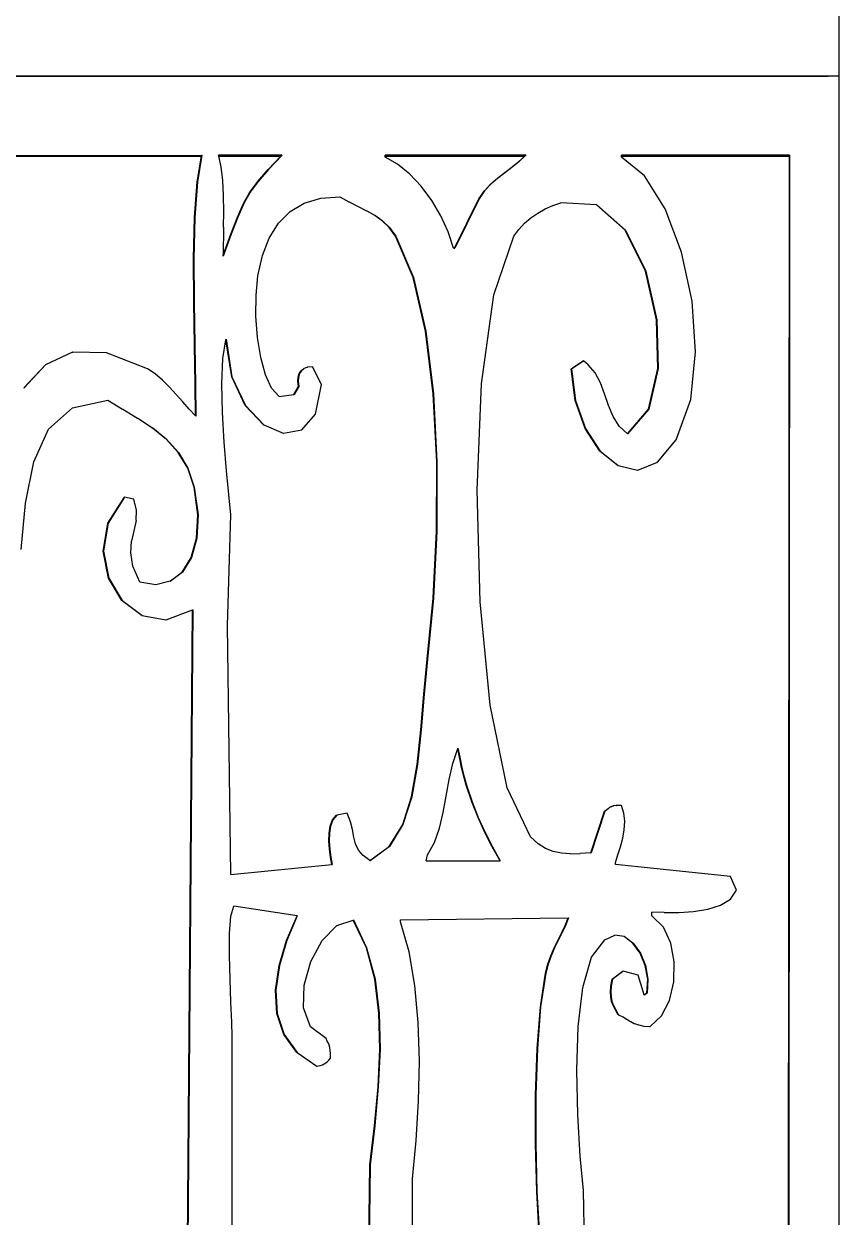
# Model space of a CAD drawing. Header units: inches. Extents: x 3672 to 10975, y -27382 to -746.
# Drawn here: x 4407.75 to 4413.78, y -26983.05 to -26974.21 of the extents above; entities that cross this region are included whole.
import ezdxf

# ---------------------------------------------------------------- set-up
doc = ezdxf.new("R2010")
doc.units = ezdxf.units.IN
doc.header["$LTSCALE"] = 17
doc.header["$MEASUREMENT"] = 0
doc.layers.add('25 BOT BAR', color=12, linetype='Continuous', lineweight=25)

msp = doc.modelspace()

# ---------------------------------------------------------------- linework, layer by layer
for p, q in [((4413.7836, -26974.5956), (4398.3828, -26974.5956)), ((4413.7836, -26998.5956), (4413.7836, -26974.5956)), ((4404.6065, -26975.1886), (4409.0617, -26975.1812)), ((4404.6065, -26975.1886), (4409.0604, -26975.1886)), ((4409.0284, -26975.378), (4409.0604, -26975.1886)), ((4409.0638, -26975.1812), (4409.0306, -26975.378)), ((4409.0604, -26975.1886), (4409.0617, -26975.1812)), ((4409.0617, -26975.1812), (4409.0638, -26975.1812)), ((4409.6563, -26975.1812), (4409.1872, -26975.1812)), ((4409.1889, -26975.1886), (4409.1872, -26975.1812)), ((4409.1889, -26975.1886), (4409.6491, -26975.1886)), ((4409.2064, -26975.2665), (4409.1889, -26975.1886)), ((4409.554, -26975.2867), (4409.6491, -26975.1886)), ((4409.6585, -26975.1812), (4409.5562, -26975.2867)), ((4409.6491, -26975.1886), (4409.6563, -26975.1812)), ((4409.6563, -26975.1812), (4409.6585, -26975.1812)), ((4411.4626, -26975.1812), (4410.4214, -26975.1812)), ((4410.4214, -26975.1886), (4410.4214, -26975.1812)), ((4410.4214, -26975.1886), (4411.4545, -26975.1886)), ((4410.4214, -26975.1958), (4410.4214, -26975.1886)), ((4410.513, -26975.247), (4410.4214, -26975.1958)), ((4411.412, -26975.2272), (4411.4545, -26975.1886)), ((4411.4567, -26975.1886), (4411.4142, -26975.2272)), ((4411.4545, -26975.1886), (4411.4626, -26975.1812)), ((4411.4545, -26975.1886), (4411.4567, -26975.1886)), ((4411.4648, -26975.1812), (4411.4567, -26975.1886)), ((4411.4626, -26975.1812), (4411.4648, -26975.1812)), ((4413.4148, -26975.1812), (4412.1716, -26975.1812)), ((4412.1716, -26975.1886), (4412.1716, -26975.1812)), ((4412.1716, -26975.1886), (4413.4148, -26975.1886)), ((4412.1716, -26975.1958), (4412.1716, -26975.1886)), ((4412.3431, -26975.3328), (4412.1716, -26975.1958)), ((4413.4088, -26984.8587), (4413.4148, -26975.1886)), ((4413.417, -26975.1886), (4413.4109, -26984.8587)), ((4413.4148, -26975.1886), (4413.4148, -26975.1812)), ((4413.4148, -26975.1812), (4413.417, -26975.1812)), ((4413.4148, -26975.1886), (4413.417, -26975.1886)), ((4413.417, -26975.1812), (4413.417, -26975.1886)), ((4409.2182, -26975.3679), (4409.2064, -26975.2665)), ((4409.4774, -26975.3741), (4409.554, -26975.2867)), ((4409.5562, -26975.2867), (4409.4796, -26975.3741)), ((4409.554, -26975.2867), (4409.5562, -26975.2867)), ((4410.6029, -26975.3201), (4410.513, -26975.247)), ((4411.3057, -26975.3099), (4411.3592, -26975.2693)), ((4411.3614, -26975.2693), (4411.3079, -26975.3099)), ((4411.3592, -26975.2693), (4411.412, -26975.2272)), ((4411.3592, -26975.2693), (4411.3614, -26975.2693)), ((4411.4142, -26975.2272), (4411.3614, -26975.2693)), ((4411.412, -26975.2272), (4411.4142, -26975.2272)), ((4409.01, -26975.6409), (4409.0284, -26975.378)), ((4409.0306, -26975.378), (4409.0121, -26975.6409)), ((4409.0284, -26975.378), (4409.0306, -26975.378)), ((4409.2242, -26975.48), (4409.2182, -26975.3679)), ((4409.4191, -26975.4545), (4409.4774, -26975.3741)), ((4409.4796, -26975.3741), (4409.4212, -26975.4545)), ((4409.4774, -26975.3741), (4409.4796, -26975.3741)), ((4410.6882, -26975.411), (4410.6029, -26975.3201)), ((4411.2026, -26975.3956), (4411.253, -26975.3512)), ((4411.2552, -26975.3512), (4411.2048, -26975.3956)), ((4411.253, -26975.3512), (4411.3057, -26975.3099)), ((4411.253, -26975.3512), (4411.2552, -26975.3512)), ((4411.3079, -26975.3099), (4411.2552, -26975.3512)), ((4411.3057, -26975.3099), (4411.3079, -26975.3099)), ((4412.4944, -26975.5777), (4412.3431, -26975.3328)), ((4409.3715, -26975.539), (4409.4191, -26975.4545)), ((4409.4212, -26975.4545), (4409.3737, -26975.539)), ((4409.4191, -26975.4545), (4409.4212, -26975.4545)), ((4410.766, -26975.5155), (4410.6882, -26975.411)), ((4411.1148, -26975.5032), (4411.1561, -26975.4455)), ((4411.1582, -26975.4455), (4411.117, -26975.5032)), ((4411.1561, -26975.4455), (4411.2026, -26975.3956)), ((4411.1561, -26975.4455), (4411.1582, -26975.4455)), ((4411.2048, -26975.3956), (4411.1582, -26975.4455)), ((4411.2026, -26975.3956), (4411.2048, -26975.3956)), ((4409.226, -26975.5975), (4409.2242, -26975.48)), ((4409.3272, -26975.6387), (4409.3715, -26975.539)), ((4409.3737, -26975.539), (4409.3294, -26975.6387)), ((4409.3715, -26975.539), (4409.3737, -26975.539)), ((4409.7171, -26975.598), (4409.8215, -26975.5351)), ((4409.8215, -26975.5351), (4409.944, -26975.4981)), ((4409.944, -26975.4981), (4410.0848, -26975.4886)), ((4410.0848, -26975.4886), (4410.1519, -26975.5271)), ((4410.1519, -26975.5271), (4410.1541, -26975.5271)), ((4410.1541, -26975.5271), (4410.2823, -26975.5918)), ((4410.8335, -26975.6295), (4410.766, -26975.5155)), ((4410.9353, -26975.8692), (4411.1148, -26975.5032)), ((4411.117, -26975.5032), (4410.9375, -26975.8692)), ((4411.1148, -26975.5032), (4411.117, -26975.5032)), ((4411.6055, -26975.579), (4411.663, -26975.5535)), ((4411.663, -26975.5535), (4411.7228, -26975.5325)), ((4411.9872, -26975.5482), (4411.7228, -26975.5325)), ((4411.9872, -26975.5482), (4411.9893, -26975.5482)), ((4412.1987, -26975.7367), (4411.9872, -26975.5482)), ((4411.9893, -26975.5482), (4412.2008, -26975.7367)), ((4409.0028, -26975.9461), (4409.01, -26975.6409)), ((4409.0121, -26975.6409), (4409.0049, -26975.9461)), ((4409.01, -26975.6409), (4409.0121, -26975.6409)), ((4409.225, -26975.7149), (4409.226, -26975.5975)), ((4409.2788, -26975.7646), (4409.3272, -26975.6387)), ((4409.3294, -26975.6387), (4409.2809, -26975.7646)), ((4409.3272, -26975.6387), (4409.3294, -26975.6387)), ((4409.6307, -26975.685), (4409.7171, -26975.598)), ((4410.2823, -26975.5918), (4410.2844, -26975.5918)), ((4410.2844, -26975.5918), (4410.3425, -26975.6259)), ((4410.3425, -26975.6259), (4410.3446, -26975.6259)), ((4410.3987, -26975.6663), (4410.3425, -26975.6259)), ((4410.3446, -26975.6259), (4410.4009, -26975.6663)), ((4410.8879, -26975.7488), (4410.8335, -26975.6295)), ((4411.4533, -26975.6846), (4411.5, -26975.6444)), ((4411.5, -26975.6444), (4411.5509, -26975.6092)), ((4411.5509, -26975.6092), (4411.6055, -26975.579)), ((4412.6149, -26975.8982), (4412.4944, -26975.5777)), ((4409.225, -26975.7149), (4409.221, -26975.9216)), ((4409.5623, -26975.7945), (4409.6307, -26975.685)), ((4410.4506, -26975.7168), (4410.3987, -26975.6663)), ((4410.3987, -26975.6663), (4410.4009, -26975.6663)), ((4410.4009, -26975.6663), (4410.4528, -26975.7168)), ((4410.4506, -26975.7168), (4410.4528, -26975.7168)), ((4410.4978, -26975.7814), (4410.4506, -26975.7168)), ((4410.4528, -26975.7168), (4410.4999, -26975.7814)), ((4411.375, -26975.7814), (4411.4114, -26975.7303)), ((4411.4114, -26975.7303), (4411.4533, -26975.6846)), ((4409.2809, -26975.7646), (4409.2209, -26975.9278)), ((4409.221, -26975.9216), (4409.2788, -26975.7646)), ((4409.2788, -26975.7646), (4409.2809, -26975.7646)), ((4409.5117, -26975.9248), (4409.5623, -26975.7945)), ((4410.6285, -26976.0857), (4410.4978, -26975.7814)), ((4410.4978, -26975.7814), (4410.4999, -26975.7814)), ((4410.4999, -26975.7814), (4410.6306, -26976.0857)), ((4410.9263, -26975.8692), (4410.8879, -26975.7488)), ((4411.2259, -26976.2147), (4411.375, -26975.7814)), ((4412.1987, -26975.7367), (4412.2008, -26975.7367)), ((4412.349, -26976.0402), (4412.1987, -26975.7367)), ((4412.2008, -26975.7367), (4412.3512, -26976.0402)), ((4410.9263, -26975.8692), (4410.9353, -26975.8692)), ((4410.9353, -26975.8692), (4410.9375, -26975.8692)), ((4412.694, -26976.262), (4412.6149, -26975.8982)), ((4409.0028, -26975.9461), (4409.0049, -26975.9461)), ((4409.0033, -26976.2698), (4409.0028, -26975.9461)), ((4409.0049, -26975.9461), (4409.0055, -26976.2698)), ((4409.2209, -26975.9278), (4409.221, -26975.9216)), ((4409.4789, -26976.0742), (4409.5117, -26975.9248)), ((4409.4651, -26976.2184), (4409.4789, -26976.0742)), ((4410.6285, -26976.0857), (4410.6306, -26976.0857)), ((4410.7203, -26976.4844), (4410.6285, -26976.0857)), ((4410.6306, -26976.0857), (4410.7224, -26976.4844)), ((4412.349, -26976.0402), (4412.3512, -26976.0402)), ((4412.432, -26976.4007), (4412.349, -26976.0402)), ((4412.3512, -26976.0402), (4412.4342, -26976.4007)), ((4409.4643, -26976.374), (4409.4651, -26976.2184)), ((4411.1356, -26976.8736), (4411.2259, -26976.2147)), ((4412.7209, -26976.6367), (4412.694, -26976.262)), ((4409.0082, -26976.5881), (4409.0033, -26976.2698)), ((4409.0033, -26976.2698), (4409.0055, -26976.2698)), ((4409.0055, -26976.2698), (4409.0104, -26976.5881)), ((4409.4758, -26976.5307), (4409.4643, -26976.374)), ((4412.4413, -26976.7604), (4412.432, -26976.4007)), ((4412.432, -26976.4007), (4412.4342, -26976.4007)), ((4412.4342, -26976.4007), (4412.4435, -26976.7604)), ((4410.7203, -26976.4844), (4410.7224, -26976.4844)), ((4410.7771, -26976.9494), (4410.7203, -26976.4844)), ((4410.7224, -26976.4844), (4410.7792, -26976.9494)), ((4409.0082, -26976.5881), (4409.0104, -26976.5881)), ((4409.0138, -26976.8773), (4409.0082, -26976.5881)), ((4409.0104, -26976.5881), (4409.016, -26976.8773)), ((4409.2185, -26976.6865), (4409.2422, -26976.5492)), ((4409.2422, -26976.5492), (4409.2433, -26976.5426)), ((4409.2844, -26976.8214), (4409.2422, -26976.5492)), ((4409.2433, -26976.5426), (4409.2866, -26976.8214)), ((4409.4993, -26976.6785), (4409.4758, -26976.5307)), ((4408.1055, -26976.6391), (4407.9067, -26976.7326)), ((4408.1055, -26976.6391), (4408.1077, -26976.6391)), ((4408.357, -26976.6451), (4408.1077, -26976.6391)), ((4408.6599, -26976.7622), (4408.357, -26976.6451)), ((4409.2106, -26976.8737), (4409.2185, -26976.6865)), ((4409.5342, -26976.8072), (4409.4993, -26976.6785)), ((4411.8014, -26976.7622), (4411.889, -26976.7036)), ((4411.8899, -26976.7044), (4411.8014, -26976.7622)), ((4411.889, -26976.7036), (4411.8911, -26976.7036)), ((4411.889, -26976.7036), (4411.8899, -26976.7044)), ((4411.8911, -26976.7036), (4411.8899, -26976.7044)), ((4411.9248, -26976.7329), (4411.8911, -26976.7036)), ((4412.685, -26976.9898), (4412.7209, -26976.6367)), ((4407.7462, -26976.9043), (4407.9046, -26976.7326)), ((4407.9067, -26976.7326), (4407.7484, -26976.9043)), ((4407.9046, -26976.7326), (4407.9067, -26976.7326)), ((4408.7179, -26976.8014), (4408.6599, -26976.7622)), ((4409.7845, -26976.7984), (4409.7985, -26976.7773)), ((4409.8007, -26976.7773), (4409.7867, -26976.7984)), ((4409.7985, -26976.7773), (4409.819, -26976.7617)), ((4409.7985, -26976.7773), (4409.8007, -26976.7773)), ((4409.8212, -26976.7617), (4409.8007, -26976.7773)), ((4409.819, -26976.7617), (4409.8212, -26976.7617)), ((4409.8464, -26976.7518), (4409.8212, -26976.7617)), ((4409.8464, -26976.7518), (4409.8485, -26976.7518)), ((4409.8807, -26976.7475), (4409.8485, -26976.7518)), ((4409.8807, -26976.7475), (4409.8828, -26976.7475)), ((4409.9502, -26976.8793), (4409.8828, -26976.7475)), ((4411.7992, -26976.7622), (4411.8014, -26976.7622)), ((4411.8277, -26976.9974), (4411.7992, -26976.7622)), ((4411.8014, -26976.7622), (4411.8299, -26976.9974)), ((4411.9766, -26976.7921), (4411.9248, -26976.7329)), ((4412.015, -26976.8662), (4411.9766, -26976.7921)), ((4412.3709, -26977.0612), (4412.4413, -26976.7604)), ((4412.4435, -26976.7604), (4412.373, -26977.0612)), ((4412.4413, -26976.7604), (4412.4435, -26976.7604)), ((4408.7723, -26976.8476), (4408.7179, -26976.8014)), ((4408.8238, -26976.8987), (4408.7723, -26976.8476)), ((4409.0138, -26976.8773), (4409.016, -26976.8773)), ((4409.0167, -26977.1112), (4409.0138, -26976.8773)), ((4409.016, -26976.8773), (4409.0189, -26977.1135)), ((4409.2154, -26977.0866), (4409.2106, -26976.8737)), ((4409.2844, -26976.8214), (4409.2866, -26976.8214)), ((4409.385, -26977.0354), (4409.2844, -26976.8214)), ((4409.2866, -26976.8214), (4409.3871, -26977.0354)), ((4409.5799, -26976.9068), (4409.5342, -26976.8072)), ((4409.7753, -26976.8568), (4409.7769, -26976.8249)), ((4409.7797, -26976.8939), (4409.7753, -26976.8568)), ((4409.7753, -26976.8568), (4409.7775, -26976.8568)), ((4409.7769, -26976.8249), (4409.7845, -26976.7984)), ((4409.7769, -26976.8249), (4409.779, -26976.8249)), ((4409.779, -26976.8249), (4409.7775, -26976.8568)), ((4409.7775, -26976.8568), (4409.7819, -26976.8939)), ((4409.7867, -26976.7984), (4409.779, -26976.8249)), ((4409.7845, -26976.7984), (4409.7867, -26976.7984)), ((4409.9058, -26977.0981), (4409.9502, -26976.8793)), ((4411.1023, -26977.6631), (4411.1356, -26976.8736)), ((4412.046, -26976.949), (4412.015, -26976.8662)), ((4407.7462, -26976.9043), (4407.7484, -26976.9043)), ((4408.8734, -26976.9528), (4408.8238, -26976.8987)), ((4408.9219, -26977.0079), (4408.8734, -26976.9528)), ((4409.636, -26976.9671), (4409.5799, -26976.9068)), ((4409.636, -26976.9671), (4409.746, -26976.9525)), ((4409.746, -26976.9525), (4409.7797, -26976.8939)), ((4409.746, -26976.9525), (4409.7482, -26976.9525)), ((4409.7819, -26976.8939), (4409.7482, -26976.9525)), ((4409.7797, -26976.8939), (4409.7819, -26976.8939)), ((4410.7771, -26976.9494), (4410.7792, -26976.9494)), ((4410.8028, -26977.4529), (4410.7771, -26976.9494)), ((4410.7792, -26976.9494), (4410.805, -26977.4529)), ((4412.0756, -26977.0345), (4412.046, -26976.949)), ((4407.9275, -26977.2108), (4408.1044, -26977.0514)), ((4408.1044, -26977.0514), (4408.3682, -26976.9964)), ((4408.3682, -26976.9964), (4408.4752, -26977.0613)), ((4408.9701, -26977.0621), (4408.9219, -26977.0079)), ((4409.385, -26977.0354), (4409.3871, -26977.0354)), ((4409.5201, -26977.1773), (4409.385, -26977.0354)), ((4409.3871, -26977.0354), (4409.5222, -26977.1773)), ((4411.8277, -26976.9974), (4411.8299, -26976.9974)), ((4411.9021, -26977.2062), (4411.8277, -26976.9974)), ((4411.8299, -26976.9974), (4411.9043, -26977.2062)), ((4412.1099, -26977.1165), (4412.0756, -26977.0345)), ((4412.5755, -26977.2892), (4412.685, -26976.9898)), ((4408.4752, -26977.0613), (4408.4773, -26977.0613)), ((4408.4773, -26977.0613), (4408.5872, -26977.1282)), ((4408.5872, -26977.1282), (4408.5894, -26977.1282)), ((4408.5894, -26977.1282), (4408.6969, -26977.2013)), ((4409.0167, -26977.1112), (4408.9701, -26977.0621)), ((4409.0189, -26977.1135), (4409.0167, -26977.1112)), ((4409.2287, -26977.3077), (4409.2154, -26977.0866)), ((4409.8044, -26977.2159), (4409.9058, -26977.0981)), ((4412.1548, -26977.1888), (4412.1099, -26977.1165)), ((4412.2153, -26977.2442), (4412.3709, -26977.0612)), ((4412.373, -26977.0612), (4412.2165, -26977.2453)), ((4412.3709, -26977.0612), (4412.373, -26977.0612)), ((4407.8182, -26977.4534), (4407.9275, -26977.2108)), ((4408.6969, -26977.2013), (4408.6991, -26977.2013)), ((4408.799, -26977.2849), (4408.6969, -26977.2013)), ((4408.6991, -26977.2013), (4408.8011, -26977.2849)), ((4409.5201, -26977.1773), (4409.5222, -26977.1773)), ((4409.5222, -26977.1773), (4409.6668, -26977.2399)), ((4409.6689, -26977.2399), (4409.8044, -26977.2159)), ((4411.9021, -26977.2062), (4411.9043, -26977.2062)), ((4412.0113, -26977.3726), (4411.9021, -26977.2062)), ((4411.9043, -26977.2062), (4412.0135, -26977.3726)), ((4412.2153, -26977.2442), (4412.1548, -26977.1888)), ((4408.799, -26977.2849), (4408.8011, -26977.2849)), ((4408.8879, -26977.3831), (4408.799, -26977.2849)), ((4408.8011, -26977.2849), (4408.8901, -26977.3831)), ((4409.2462, -26977.5196), (4409.2287, -26977.3077)), ((4409.6668, -26977.2399), (4409.6689, -26977.2399)), ((4412.2165, -26977.2453), (4412.2153, -26977.2442)), ((4412.4385, -26977.4547), (4412.5755, -26977.2892)), ((4408.8879, -26977.3831), (4408.8901, -26977.3831)), ((4408.9586, -26977.5002), (4408.8879, -26977.3831)), ((4408.8901, -26977.3831), (4408.9608, -26977.5002)), ((4412.0113, -26977.3726), (4412.0135, -26977.3726)), ((4412.1442, -26977.4802), (4412.0113, -26977.3726)), ((4412.0135, -26977.3726), (4412.1463, -26977.4802)), ((4407.7572, -26977.7576), (4407.8182, -26977.4534)), ((4408.9586, -26977.5002), (4408.9608, -26977.5002)), ((4409.0056, -26977.6405), (4408.9586, -26977.5002)), ((4408.9608, -26977.5002), (4409.0077, -26977.6405)), ((4410.8015, -26977.9668), (4410.8028, -26977.4529)), ((4410.8028, -26977.4529), (4410.805, -26977.4529)), ((4410.805, -26977.4529), (4410.8037, -26977.9668)), ((4412.1442, -26977.4802), (4412.1463, -26977.4802)), ((4412.1463, -26977.4802), (4412.2895, -26977.513)), ((4412.2917, -26977.513), (4412.4385, -26977.4547)), ((4409.277, -26977.8455), (4409.2462, -26977.5196)), ((4412.2903, -26977.5127), (4412.2895, -26977.513)), ((4412.2895, -26977.513), (4412.2917, -26977.513)), ((4409.0056, -26977.6405), (4409.0077, -26977.6405)), ((4409.0331, -26977.844), (4409.0056, -26977.6405)), ((4409.0077, -26977.6405), (4409.0352, -26977.844)), ((4411.124, -26978.4885), (4411.1023, -26977.6631)), ((4407.7255, -26978.102), (4407.7572, -26977.7576)), ((4408.3668, -26977.9058), (4408.4895, -26977.7137)), ((4408.4916, -26977.7137), (4408.369, -26977.9058)), ((4408.4895, -26977.7137), (4408.4916, -26977.7137)), ((4408.4895, -26977.7137), (4408.4922, -26977.7143)), ((4408.5589, -26977.7284), (4408.4916, -26977.7137)), ((4408.5796, -26977.8108), (4408.5589, -26977.7284)), ((4408.576, -26977.8869), (4408.5796, -26977.8108)), ((4409.0244, -26978.0188), (4409.0331, -26977.844)), ((4409.0352, -26977.844), (4409.0266, -26978.0188)), ((4409.0331, -26977.844), (4409.0352, -26977.844)), ((4409.2546, -26978.6652), (4409.277, -26977.8455)), ((4408.3323, -26978.1137), (4408.3668, -26977.9058)), ((4408.369, -26977.9058), (4408.3345, -26978.1137)), ((4408.3668, -26977.9058), (4408.369, -26977.9058)), ((4408.576, -26977.8869), (4408.5429, -26978.0395)), ((4408.9843, -26978.1617), (4409.0244, -26978.0188)), ((4409.0266, -26978.0188), (4408.9864, -26978.1617)), ((4409.0244, -26978.0188), (4409.0266, -26978.0188)), ((4410.777, -26978.4632), (4410.8015, -26977.9668)), ((4410.8037, -26977.9668), (4410.7792, -26978.4632)), ((4410.8015, -26977.9668), (4410.8037, -26977.9668)), ((4408.3323, -26978.1137), (4408.3345, -26978.1137)), ((4408.3721, -26978.3132), (4408.3323, -26978.1137)), ((4408.3345, -26978.1137), (4408.3742, -26978.3132)), ((4408.5367, -26978.1259), (4408.5429, -26978.0395)), ((4408.5532, -26978.2255), (4408.5367, -26978.1259)), ((4408.9173, -26978.269), (4408.9843, -26978.1617)), ((4408.9864, -26978.1617), (4408.9195, -26978.269)), ((4408.9843, -26978.1617), (4408.9864, -26978.1617)), ((4408.6038, -26978.3432), (4408.5532, -26978.2255)), ((4408.8281, -26978.3373), (4408.9173, -26978.269)), ((4408.9195, -26978.269), (4408.8303, -26978.3373)), ((4408.9173, -26978.269), (4408.9195, -26978.269)), ((4408.3721, -26978.3132), (4408.3742, -26978.3132)), ((4408.472, -26978.4804), (4408.3721, -26978.3132)), ((4408.3742, -26978.3132), (4408.4742, -26978.4804)), ((4408.7235, -26978.3632), (4408.6038, -26978.3432)), ((4408.8281, -26978.3373), (4408.7235, -26978.3632)), ((4408.8281, -26978.3373), (4408.8303, -26978.3373)), ((4410.7334, -26978.9141), (4410.777, -26978.4632)), ((4410.7792, -26978.4632), (4410.7355, -26978.9141)), ((4410.777, -26978.4632), (4410.7792, -26978.4632)), ((4408.472, -26978.4804), (4408.4742, -26978.4804)), ((4408.6184, -26978.5913), (4408.472, -26978.4804)), ((4408.4742, -26978.4804), (4408.6205, -26978.5913)), ((4408.7993, -26978.6219), (4408.9943, -26978.5484)), ((4408.9495, -26984.3715), (4408.9943, -26978.5484)), ((4408.9965, -26978.5481), (4408.9516, -26984.3744)), ((4408.9943, -26978.5484), (4408.9965, -26978.5481)), ((4411.1985, -26979.2549), (4411.124, -26978.4885)), ((4408.6184, -26978.5913), (4408.6205, -26978.5913)), ((4408.6205, -26978.5913), (4408.7971, -26978.6219)), ((4408.7971, -26978.6219), (4408.7993, -26978.6219)), ((4409.277, -26980.5097), (4409.2546, -26978.6652)), ((4410.7075, -26979.1725), (4410.7334, -26978.9141)), ((4410.7355, -26978.9141), (4410.7097, -26979.1725)), ((4410.7334, -26978.9141), (4410.7355, -26978.9141)), ((4410.6859, -26979.437), (4410.7075, -26979.1725)), ((4410.7097, -26979.1725), (4410.688, -26979.437)), ((4410.7075, -26979.1725), (4410.7097, -26979.1725)), ((4411.324, -26979.8676), (4411.1985, -26979.2549)), ((4410.6589, -26979.6949), (4410.6859, -26979.437)), ((4410.688, -26979.437), (4410.6611, -26979.6949)), ((4410.6859, -26979.437), (4410.688, -26979.437)), ((4410.9227, -26979.6864), (4410.9586, -26979.577)), ((4410.9586, -26979.577), (4410.9599, -26979.5729)), ((4410.9861, -26979.7158), (4410.9586, -26979.577)), ((4410.9586, -26979.577), (4410.9731, -26979.6393)), ((4410.9599, -26979.5729), (4410.9731, -26979.6393)), ((4410.6171, -26979.9336), (4410.6589, -26979.6949)), ((4410.6611, -26979.6949), (4410.6193, -26979.9336)), ((4410.6589, -26979.6949), (4410.6611, -26979.6949)), ((4410.8956, -26979.8065), (4410.9227, -26979.6864)), ((4410.9731, -26979.6393), (4410.9882, -26979.7158)), ((4410.9861, -26979.7158), (4410.9882, -26979.7158)), ((4411.0212, -26979.8483), (4410.9861, -26979.7158)), ((4410.9882, -26979.7158), (4411.007, -26979.7866)), ((4411.007, -26979.7866), (4411.0212, -26979.8483)), ((4411.007, -26979.7866), (4411.0234, -26979.8483)), ((4410.8734, -26979.9292), (4410.8956, -26979.8065)), ((4411.0212, -26979.8483), (4411.0234, -26979.8483)), ((4411.0625, -26979.9719), (4411.0212, -26979.8483)), ((4411.0234, -26979.8483), (4411.0647, -26979.9719)), ((4411.4985, -26980.2316), (4411.324, -26979.8676)), ((4410.5509, -26980.1403), (4410.6171, -26979.9336)), ((4410.6193, -26979.9336), (4410.5531, -26980.1403)), ((4410.6171, -26979.9336), (4410.6193, -26979.9336)), ((4410.8513, -26980.0503), (4410.8734, -26979.9292)), ((4411.109, -26980.0881), (4411.0625, -26979.9719)), ((4411.0625, -26979.9719), (4411.0647, -26979.9719)), ((4411.0647, -26979.9719), (4411.1112, -26980.0881)), ((4410.1387, -26980.0559), (4410.0624, -26980.0706)), ((4410.1387, -26980.0559), (4410.1409, -26980.0559)), ((4410.164, -26980.1186), (4410.1409, -26980.0559)), ((4410.8243, -26980.1658), (4410.8513, -26980.0503)), ((4411.9451, -26980.3487), (4412.046, -26980.0413)), ((4412.0482, -26980.0413), (4411.9472, -26980.3487)), ((4412.046, -26980.0413), (4412.0604, -26980.0294)), ((4412.046, -26980.0413), (4412.0482, -26980.0413)), ((4412.0625, -26980.0294), (4412.0482, -26980.0413)), ((4412.0604, -26980.0294), (4412.0727, -26980.0197)), ((4412.0604, -26980.0294), (4412.0625, -26980.0294)), ((4412.0749, -26980.0197), (4412.0625, -26980.0294)), ((4412.0727, -26980.0197), (4412.0749, -26980.0197)), ((4412.0846, -26980.0119), (4412.0749, -26980.0197)), ((4412.0846, -26980.0119), (4412.0867, -26980.0119)), ((4412.0975, -26980.0059), (4412.0867, -26980.0119)), ((4412.0975, -26980.0059), (4412.0997, -26980.0059)), ((4412.1131, -26980.0016), (4412.0997, -26980.0059)), ((4412.1131, -26980.0016), (4412.1152, -26980.0016)), ((4412.1328, -26979.9988), (4412.1152, -26980.0016)), ((4412.1328, -26979.9988), (4412.135, -26979.9988)), ((4412.1582, -26979.9974), (4412.135, -26979.9988)), ((4412.1716, -26979.9974), (4412.1582, -26979.9974)), ((4412.1901, -26980.055), (4412.1716, -26979.9974)), ((4412.1962, -26980.1157), (4412.1901, -26980.055)), ((4410.006, -26980.2043), (4410.0148, -26980.1508)), ((4410.017, -26980.1508), (4410.0082, -26980.2043)), ((4410.0148, -26980.1508), (4410.0324, -26980.1053)), ((4410.0148, -26980.1508), (4410.017, -26980.1508)), ((4410.0345, -26980.1053), (4410.017, -26980.1508)), ((4410.0324, -26980.1053), (4410.0602, -26980.0706)), ((4410.0324, -26980.1053), (4410.0345, -26980.1053)), ((4410.0624, -26980.0706), (4410.0345, -26980.1053)), ((4410.0602, -26980.0706), (4410.0624, -26980.0706)), ((4410.1785, -26980.1774), (4410.164, -26980.1186)), ((4410.4507, -26980.3024), (4410.5509, -26980.1403)), ((4410.5531, -26980.1403), (4410.4529, -26980.3024)), ((4410.5509, -26980.1403), (4410.5531, -26980.1403)), ((4411.109, -26980.0881), (4411.1112, -26980.0881)), ((4411.16, -26980.1984), (4411.109, -26980.0881)), ((4411.1112, -26980.0881), (4411.1622, -26980.1984)), ((4412.1923, -26980.1782), (4412.1962, -26980.1157)), ((4410.0043, -26980.2626), (4410.006, -26980.2043)), ((4410.006, -26980.2043), (4410.0082, -26980.2043)), ((4410.0082, -26980.2043), (4410.0065, -26980.2626)), ((4410.1895, -26980.232), (4410.1785, -26980.1774)), ((4410.2027, -26980.2825), (4410.1895, -26980.232)), ((4410.7873, -26980.2715), (4410.8243, -26980.1658)), ((4411.2146, -26980.3043), (4411.16, -26980.1984)), ((4411.16, -26980.1984), (4411.1622, -26980.1984)), ((4411.1622, -26980.1984), (4411.2167, -26980.3043)), ((4411.5533, -26980.2816), (4411.4985, -26980.2316)), ((4412.1646, -26980.3038), (4412.1809, -26980.2413)), ((4412.1809, -26980.2413), (4412.1923, -26980.1782)), ((4410.0043, -26980.2626), (4410.0065, -26980.2626)), ((4410.0082, -26980.3227), (4410.0043, -26980.2626)), ((4410.0065, -26980.2626), (4410.0104, -26980.3227)), ((4410.0162, -26980.3817), (4410.0082, -26980.3227)), ((4410.0082, -26980.3227), (4410.0104, -26980.3227)), ((4410.0104, -26980.3227), (4410.0183, -26980.3817)), ((4410.2235, -26980.3286), (4410.2027, -26980.2825)), ((4410.2571, -26980.3702), (4410.2235, -26980.3286)), ((4410.3081, -26980.4065), (4410.4507, -26980.3024)), ((4410.4529, -26980.3024), (4410.3092, -26980.4073)), ((4410.4507, -26980.3024), (4410.4529, -26980.3024)), ((4410.7355, -26980.3634), (4410.7873, -26980.2715)), ((4411.2146, -26980.3043), (4411.2167, -26980.3043)), ((4411.2719, -26980.4073), (4411.2146, -26980.3043)), ((4411.2167, -26980.3043), (4411.2741, -26980.4073)), ((4411.6084, -26980.3169), (4411.5533, -26980.2816)), ((4411.6655, -26980.3396), (4411.6084, -26980.3169)), ((4412.1457, -26980.3644), (4412.1646, -26980.3038)), ((4410.0162, -26980.3817), (4410.0183, -26980.3817)), ((4410.0265, -26980.4366), (4410.0162, -26980.3817)), ((4410.0183, -26980.3817), (4410.0287, -26980.4366)), ((4410.3081, -26980.4065), (4410.2571, -26980.3702)), ((4410.3092, -26980.4073), (4410.3081, -26980.4065)), ((4410.7243, -26980.4073), (4410.7355, -26980.3634)), ((4410.7243, -26980.4073), (4411.2719, -26980.4073)), ((4411.2719, -26980.4073), (4411.2741, -26980.4073)), ((4411.7262, -26980.352), (4411.6655, -26980.3396)), ((4411.7922, -26980.3561), (4411.7262, -26980.352)), ((4411.7922, -26980.3561), (4411.8632, -26980.3543)), ((4411.8632, -26980.3543), (4411.8653, -26980.3543)), ((4411.9451, -26980.3487), (4411.8653, -26980.3543)), ((4411.9451, -26980.3487), (4411.9472, -26980.3487)), ((4412.1267, -26980.4219), (4412.1457, -26980.3644)), ((4409.277, -26980.5097), (4410.0265, -26980.4366)), ((4410.0265, -26980.4366), (4410.0287, -26980.4366)), ((4412.1267, -26980.4366), (4412.1267, -26980.4219)), ((4412.9794, -26980.5244), (4412.1267, -26980.4366)), ((4413.0243, -26980.6269), (4412.9794, -26980.5244)), ((4412.9793, -26980.6914), (4413.0243, -26980.6269)), ((4409.2783, -26980.819), (4409.2994, -26980.744)), ((4409.7685, -26980.8172), (4409.2994, -26980.744)), ((4412.7055, -26980.7834), (4412.8117, -26980.7666)), ((4412.8117, -26980.7666), (4412.9057, -26980.737)), ((4412.9057, -26980.737), (4412.9793, -26980.6914)), ((4409.2687, -26980.9469), (4409.2783, -26980.819)), ((4409.6899, -26980.9986), (4409.7685, -26980.8172)), ((4409.7706, -26980.8172), (4409.692, -26980.9986)), ((4409.7685, -26980.8172), (4409.7706, -26980.8172)), ((4410.0623, -26980.888), (4410.1839, -26980.8471)), ((4410.1839, -26980.8471), (4410.1858, -26980.8464)), ((4410.2821, -26981.0537), (4410.1839, -26980.8471)), ((4410.1858, -26980.8464), (4410.2842, -26981.0537)), ((4410.5336, -26980.8464), (4411.7768, -26980.8318)), ((4410.5336, -26980.8611), (4410.5336, -26980.8464)), ((4410.5986, -26981.082), (4410.5336, -26980.8611)), ((4411.7538, -26980.8884), (4411.7768, -26980.8318)), ((4411.7789, -26980.8318), (4411.7559, -26980.8884)), ((4411.7768, -26980.8318), (4411.7789, -26980.8318)), ((4412.396, -26980.8172), (4412.396, -26980.7879)), ((4412.4873, -26980.791), (4412.396, -26980.7879)), ((4412.4826, -26980.8997), (4412.396, -26980.8172)), ((4412.4873, -26980.791), (4412.4895, -26980.791)), ((4412.4895, -26980.791), (4412.5954, -26980.7905)), ((4412.5954, -26980.7905), (4412.7055, -26980.7834)), ((4409.2677, -26981.1085), (4409.2687, -26980.9469)), ((4409.9537, -26980.9987), (4410.0623, -26980.888)), ((4411.7009, -26980.9981), (4411.728, -26980.9433)), ((4411.7302, -26980.9433), (4411.703, -26980.9981)), ((4411.728, -26980.9433), (4411.7538, -26980.8884)), ((4411.728, -26980.9433), (4411.7302, -26980.9433)), ((4411.7559, -26980.8884), (4411.7302, -26980.9433)), ((4411.7538, -26980.8884), (4411.7559, -26980.8884)), ((4412.5378, -26981.0181), (4412.4826, -26980.8997)), ((4409.6352, -26981.184), (4409.6899, -26980.9986)), ((4409.692, -26980.9986), (4409.6374, -26981.184)), ((4409.6899, -26980.9986), (4409.692, -26980.9986)), ((4409.8699, -26981.1538), (4409.9537, -26980.9987)), ((4411.6739, -26981.0539), (4411.7009, -26980.9981)), ((4411.703, -26980.9981), (4411.6761, -26981.0539)), ((4411.7009, -26980.9981), (4411.703, -26980.9981)), ((4411.9492, -26981.1233), (4412.0482, -26980.9928)), ((4412.0482, -26980.9928), (4412.1226, -26980.9588)), ((4412.1918, -26980.97), (4412.1226, -26980.9588)), ((4412.1918, -26980.97), (4412.194, -26980.97)), ((4412.2562, -26981.0174), (4412.1918, -26980.97)), ((4412.194, -26980.97), (4412.2584, -26981.0174)), ((4412.2562, -26981.0174), (4412.2584, -26981.0174)), ((4412.3093, -26981.0919), (4412.2562, -26981.0174)), ((4412.2584, -26981.0174), (4412.3115, -26981.0919)), ((4412.5629, -26981.1577), (4412.5378, -26981.0181)), ((4409.2721, -26981.2847), (4409.2677, -26981.1085)), ((4410.2821, -26981.0537), (4410.2842, -26981.0537)), ((4410.344, -26981.2851), (4410.2821, -26981.0537)), ((4410.2842, -26981.0537), (4410.3462, -26981.2851)), ((4410.6422, -26981.333), (4410.5986, -26981.082)), ((4411.6262, -26981.1744), (4411.6485, -26981.1122)), ((4411.6507, -26981.1122), (4411.6284, -26981.1744)), ((4411.6485, -26981.1122), (4411.6739, -26981.0539)), ((4411.6485, -26981.1122), (4411.6507, -26981.1122)), ((4411.6761, -26981.0539), (4411.6507, -26981.1122)), ((4411.6739, -26981.0539), (4411.6761, -26981.0539)), ((4411.8855, -26981.3473), (4411.9492, -26981.1233)), ((4412.3093, -26981.0919), (4412.3115, -26981.0919)), ((4412.3471, -26981.1846), (4412.3093, -26981.0919)), ((4412.3115, -26981.0919), (4412.3493, -26981.1846)), ((4409.6101, -26981.3666), (4409.6352, -26981.184)), ((4409.6374, -26981.184), (4409.6122, -26981.3666)), ((4409.6352, -26981.184), (4409.6374, -26981.184)), ((4409.821, -26981.3287), (4409.8699, -26981.1538)), ((4411.6085, -26981.2417), (4411.6262, -26981.1744)), ((4411.6284, -26981.1744), (4411.6107, -26981.2417)), ((4411.6262, -26981.1744), (4411.6284, -26981.1744)), ((4412.3471, -26981.1846), (4412.3493, -26981.1846)), ((4412.3655, -26981.2863), (4412.3471, -26981.1846)), ((4412.3493, -26981.1846), (4412.3676, -26981.2863)), ((4412.559, -26981.3039), (4412.5629, -26981.1577)), ((4409.279, -26981.4565), (4409.2721, -26981.2847)), ((4410.344, -26981.2851), (4410.3462, -26981.2851)), ((4410.3752, -26981.5366), (4410.344, -26981.2851)), ((4410.3462, -26981.2851), (4410.3774, -26981.5366)), ((4411.5708, -26981.4903), (4411.6085, -26981.2417)), ((4411.6107, -26981.2417), (4411.5729, -26981.4903)), ((4411.6085, -26981.2417), (4411.6107, -26981.2417)), ((4412.0936, -26981.3375), (4412.1021, -26981.2856)), ((4412.1043, -26981.2856), (4412.0958, -26981.3375)), ((4412.1021, -26981.2856), (4412.1807, -26981.2271)), ((4412.1021, -26981.2856), (4412.1043, -26981.2856)), ((4412.1828, -26981.2271), (4412.1043, -26981.2856)), ((4412.1807, -26981.2271), (4412.1828, -26981.2271)), ((4412.295, -26981.2563), (4412.1828, -26981.2271)), ((4412.3396, -26981.4015), (4412.295, -26981.2563)), ((4412.3602, -26981.3881), (4412.3655, -26981.2863)), ((4412.3676, -26981.2863), (4412.3624, -26981.3881)), ((4412.3655, -26981.2863), (4412.3676, -26981.2863)), ((4412.5273, -26981.4422), (4412.559, -26981.3039)), ((4409.6101, -26981.3666), (4409.6122, -26981.3666)), ((4409.6199, -26981.5394), (4409.6101, -26981.3666)), ((4409.6122, -26981.3666), (4409.622, -26981.5394)), ((4409.817, -26981.4986), (4409.821, -26981.3287)), ((4410.6668, -26981.6062), (4410.6422, -26981.333)), ((4411.8513, -26981.6356), (4411.8855, -26981.3473)), ((4412.0903, -26981.3804), (4412.0936, -26981.3375)), ((4412.0903, -26981.3804), (4412.0925, -26981.3804)), ((4412.0921, -26981.4169), (4412.0903, -26981.3804)), ((4412.0958, -26981.3375), (4412.0925, -26981.3804)), ((4412.0925, -26981.3804), (4412.0943, -26981.4169)), ((4412.0936, -26981.3375), (4412.0958, -26981.3375)), ((4412.3396, -26981.4015), (4412.3602, -26981.3881)), ((4412.3602, -26981.3881), (4412.3399, -26981.4027)), ((4412.3602, -26981.3881), (4412.3624, -26981.3881)), ((4409.2854, -26981.6047), (4409.279, -26981.4565)), ((4412.0921, -26981.4169), (4412.0943, -26981.4169)), ((4412.0988, -26981.4496), (4412.0921, -26981.4169)), ((4412.0943, -26981.4169), (4412.101, -26981.4496)), ((4412.0988, -26981.4496), (4412.101, -26981.4496)), ((4412.1103, -26981.4808), (4412.0988, -26981.4496)), ((4412.101, -26981.4496), (4412.1124, -26981.4808)), ((4412.1103, -26981.4808), (4412.1124, -26981.4808)), ((4412.1264, -26981.5131), (4412.1103, -26981.4808)), ((4412.1124, -26981.4808), (4412.1286, -26981.5131)), ((4412.3399, -26981.4027), (4412.3396, -26981.4015)), ((4412.4688, -26981.5581), (4412.5273, -26981.4422)), ((4409.6199, -26981.5394), (4409.622, -26981.5394)), ((4409.6702, -26981.6954), (4409.6199, -26981.5394)), ((4409.622, -26981.5394), (4409.6723, -26981.6954)), ((4409.8679, -26981.6389), (4409.817, -26981.4986)), ((4410.3752, -26981.5366), (4410.3774, -26981.5366)), ((4410.3814, -26981.8042), (4410.3752, -26981.5366)), ((4410.3774, -26981.5366), (4410.3835, -26981.8042)), ((4411.5467, -26981.7987), (4411.5708, -26981.4903)), ((4411.5729, -26981.4903), (4411.5489, -26981.7987)), ((4411.5708, -26981.4903), (4411.5729, -26981.4903)), ((4412.1264, -26981.5131), (4412.1286, -26981.5131)), ((4412.147, -26981.5491), (4412.1264, -26981.5131)), ((4412.1286, -26981.5131), (4412.1492, -26981.5491)), ((4412.147, -26981.5491), (4412.1492, -26981.5491)), ((4412.1492, -26981.5491), (4412.1806, -26981.5655)), ((4412.1806, -26981.5655), (4412.1828, -26981.5655)), ((4412.1828, -26981.5655), (4412.2099, -26981.5822)), ((4412.3848, -26981.6369), (4412.4688, -26981.5581)), ((4409.2882, -26981.7101), (4409.2854, -26981.6047)), ((4409.9838, -26981.7248), (4409.8679, -26981.6389)), ((4410.6748, -26981.8938), (4410.6668, -26981.6062)), ((4411.8406, -26981.9592), (4411.8513, -26981.6356)), ((4412.2099, -26981.5822), (4412.2121, -26981.5822)), ((4412.2121, -26981.5822), (4412.2376, -26981.5982)), ((4412.2376, -26981.5982), (4412.2398, -26981.5982)), ((4412.2398, -26981.5982), (4412.2662, -26981.6127)), ((4412.2662, -26981.6127), (4412.2684, -26981.6127)), ((4412.2684, -26981.6127), (4412.2982, -26981.6246)), ((4412.2982, -26981.6246), (4412.3003, -26981.6246)), ((4412.3003, -26981.6246), (4412.3361, -26981.633)), ((4412.3361, -26981.633), (4412.3383, -26981.633)), ((4412.3383, -26981.633), (4412.3826, -26981.6369)), ((4412.3826, -26981.6369), (4412.3848, -26981.6369)), ((4409.2882, -26984.5647), (4409.2882, -26981.7101)), ((4409.6702, -26981.6954), (4409.6723, -26981.6954)), ((4409.7665, -26981.8279), (4409.6702, -26981.6954)), ((4409.6723, -26981.6954), (4409.7687, -26981.8279)), ((4409.9929, -26981.7435), (4409.9838, -26981.7248)), ((4410.0004, -26981.7596), (4409.9929, -26981.7435)), ((4409.7665, -26981.8279), (4409.7687, -26981.8279)), ((4409.7687, -26981.8279), (4409.9143, -26981.9297)), ((4410.0064, -26981.775), (4410.0004, -26981.7596)), ((4410.0109, -26981.7919), (4410.0064, -26981.775)), ((4410.0142, -26981.8122), (4410.0109, -26981.7919)), ((4410.0164, -26981.838), (4410.0142, -26981.8122)), ((4410.3682, -26982.0836), (4410.3814, -26981.8042)), ((4410.3835, -26981.8042), (4410.3704, -26982.0836)), ((4410.3814, -26981.8042), (4410.3835, -26981.8042)), ((4411.5351, -26982.1445), (4411.5467, -26981.7987)), ((4411.5489, -26981.7987), (4411.5372, -26982.1445)), ((4411.5467, -26981.7987), (4411.5489, -26981.7987)), ((4409.9387, -26981.9253), (4409.9562, -26981.9201)), ((4409.9562, -26981.9201), (4409.9702, -26981.9136)), ((4409.9702, -26981.9136), (4409.9821, -26981.9058)), ((4409.9821, -26981.9058), (4409.993, -26981.8963)), ((4409.993, -26981.8963), (4410.0044, -26981.8848)), ((4410.0044, -26981.8848), (4410.0175, -26981.8712)), ((4410.0175, -26981.8712), (4410.0164, -26981.838)), ((4410.6686, -26982.1878), (4410.6748, -26981.8938)), ((4409.9143, -26981.9297), (4409.9165, -26981.9297)), ((4409.9165, -26981.9297), (4409.9387, -26981.9253)), ((4411.8476, -26982.2892), (4411.8406, -26981.9592)), ((4410.3415, -26982.3708), (4410.3682, -26982.0836)), ((4410.3704, -26982.0836), (4410.3437, -26982.3708)), ((4410.3682, -26982.0836), (4410.3704, -26982.0836)), ((4410.6507, -26982.4806), (4410.6686, -26982.1878)), ((4411.5345, -26982.5052), (4411.5351, -26982.1445)), ((4411.5351, -26982.1445), (4411.5372, -26982.1445)), ((4411.5372, -26982.1445), (4411.5367, -26982.5052)), ((4411.8664, -26982.5965), (4411.8476, -26982.2892)), ((4410.307, -26982.6617), (4410.3415, -26982.3708)), ((4410.3437, -26982.3708), (4410.3092, -26982.6617)), ((4410.3415, -26982.3708), (4410.3437, -26982.3708)), ((4410.6233, -26982.7641), (4410.6507, -26982.4806)), ((4411.5345, -26982.5052), (4411.5367, -26982.5052)), ((4411.5437, -26982.8583), (4411.5345, -26982.5052)), ((4411.5367, -26982.5052), (4411.5458, -26982.8583)), ((4411.8911, -26982.852), (4411.8664, -26982.5965)), ((4410.2846, -26984.6526), (4410.307, -26982.6617)), ((4410.3092, -26982.6617), (4410.2867, -26984.6526)), ((4410.307, -26982.6617), (4410.3092, -26982.6617)), ((4410.6231, -26984.6221), (4410.6233, -26982.7641)), ((4411.5437, -26982.8583), (4411.5458, -26982.8583)), ((4411.5613, -26983.1814), (4411.5437, -26982.8583)), ((4411.5458, -26982.8583), (4411.5635, -26983.1814)), ((4411.9024, -26983.54), (4411.8911, -26982.852))]:
    msp.add_line(p, q)
at = {"layer": '25 BOT BAR'}
for p, q in [((4413.7836, -27004.9706), (4413.7836, -26915.5956)), ((4381.7836, -26974.5956), (4413.7013, -26974.5956))]:
    msp.add_line(p, q, dxfattribs=at)

doc.saveas('drawing.dxf')
